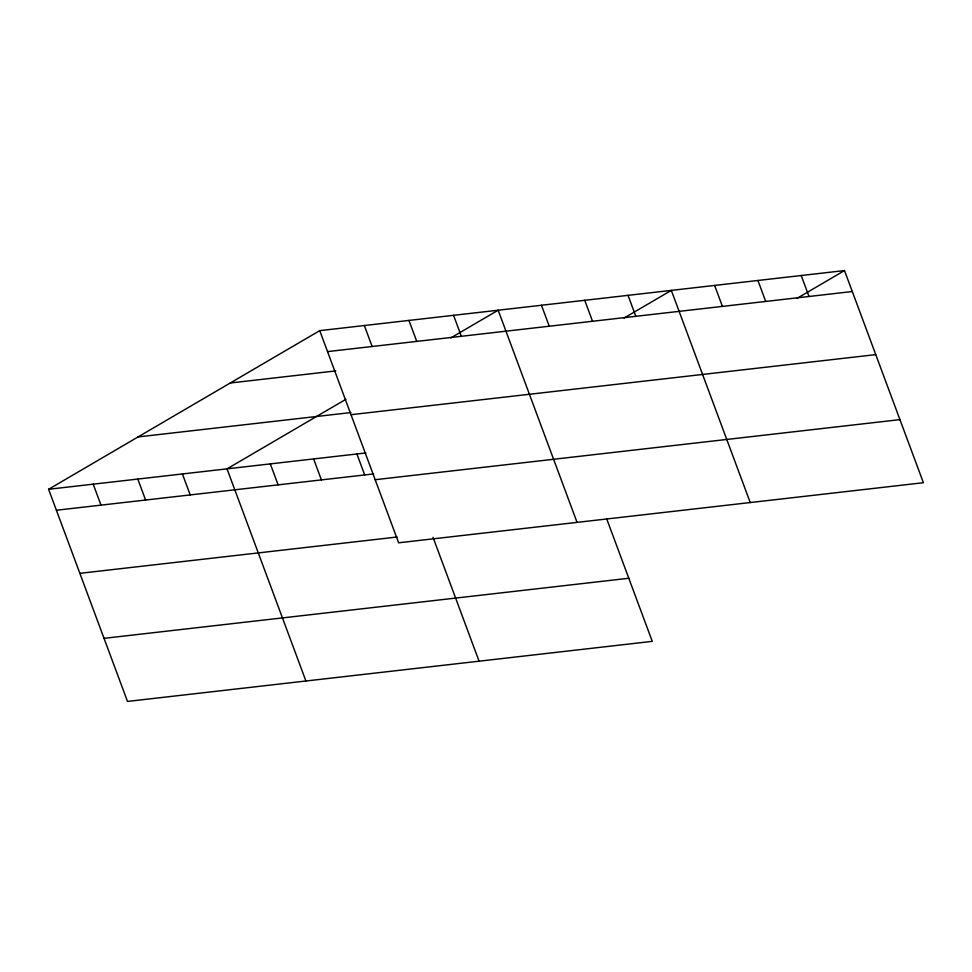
<?xml version="1.0" encoding="UTF-8"?>
<svg xmlns="http://www.w3.org/2000/svg" width="972" height="972" viewBox="0 0 972 972"><rect width="100%" height="100%" fill="white"/><g stroke="black" fill="none" stroke-linecap="round" stroke-linejoin="round"><path stroke-width="1.46" d="M606.722 518.914L652.261 641.362L127.502 701.432L48.6 489.281L319.739 330.638L844.498 270.568L923.4 482.72L398.642 542.801L319.739 330.638M345.947 399.273L227.023 468.856L305.913 681.008M450.862 337.879L498.162 310.214L577.064 522.377M624.036 318.063L671.324 290.385L750.226 502.548M797.198 298.234L844.498 270.568M327.54 351.609L852.298 291.527M230.267 382.992L335.826 370.903M138.073 436.926L350.831 412.565M351.001 414.704L875.76 354.622M48.6 489.281L365.849 452.952M56.4 510.239L373.649 473.923M375.18 479.706L899.938 419.625M79.862 573.334L397.111 537.018M104.04 638.337L628.787 578.267M801.207 275.526L809.008 296.484M757.917 280.471L765.717 301.442M714.627 285.428L722.415 306.399M628.034 295.342L635.834 316.313M584.743 300.299L592.543 321.27M541.453 305.257L549.253 326.228M453.56 315.317L461.348 336.288M408.957 320.42L416.745 341.391M364.342 325.535L372.142 346.506M433.026 537.322L479.087 661.191M356.894 453.985L364.694 474.956M313.604 458.942L321.404 479.901M270.313 463.899L278.101 484.858M182.408 473.959L190.208 494.93M137.805 479.062L145.606 500.033M93.203 484.165L101.003 505.136"/></g></svg>
